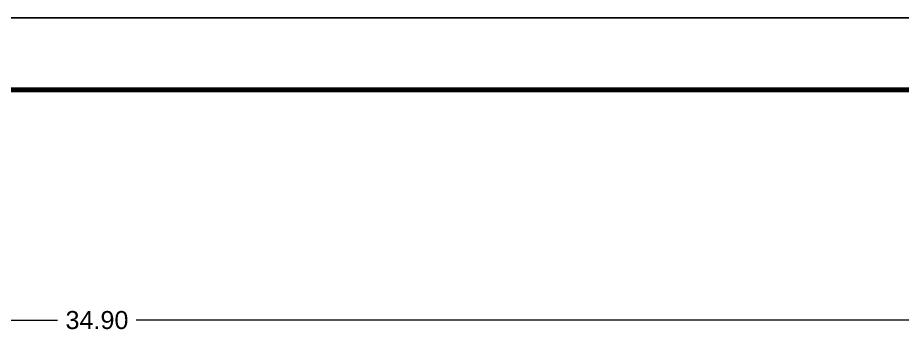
# Model space of a CAD drawing. Header units: millimetres. Extents: x 2999.9 to 3041.9, y 869.6 to 906.3.
# Drawn here: x 3020.11 to 3029.94, y 902.85 to 906.31 of the extents above; entities that cross this region are included whole.
import ezdxf

# ---------------------------------------------------------------- set-up
doc = ezdxf.new("R2010")
doc.units = ezdxf.units.MM
doc.layers.add('01', color=8, linetype='Continuous', lineweight=9)
doc.styles.add('COTAS', font='arial.ttf')

msp = doc.modelspace()

# ---------------------------------------------------------------- linework, layer by layer
msp.add_line((2999.8782, 906.3131), (3041.874, 906.3131))
at = {"lineweight": 80}
msp.add_line((3000.6782, 905.5131), (3041.074, 905.5131), dxfattribs=at)
at = {"layer": '01', "transparency": 16777216}
for p, q in [((3003.8192, 902.9545), (3020.5587, 902.9545)), ((3038.7192, 902.9545), (3021.4328, 902.9545))]:
    msp.add_line(p, q, dxfattribs=at)

# ---------------------------------------------------------------- texts
at = {"layer": '01', "color": 11, "transparency": 16777216, "insert": (3020.9958, 902.9545), "char_height": 0.2, "attachment_point": 5, "style": 'COTAS'}
msp.add_mtext('\\A1;34.90', dxfattribs=at)

doc.saveas('drawing.dxf')
